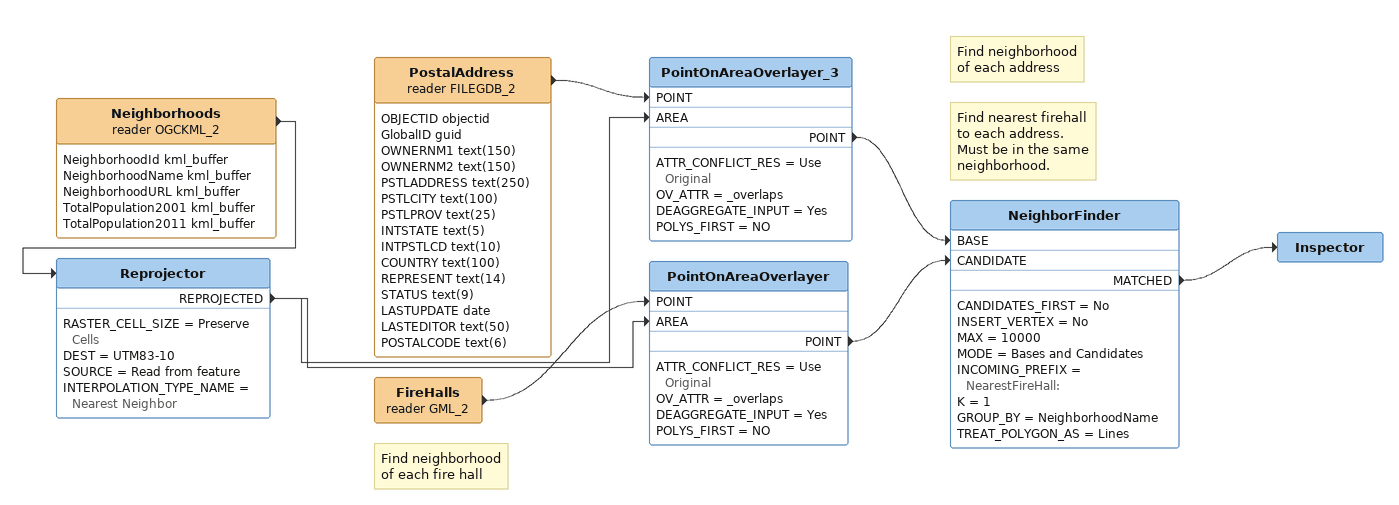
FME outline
Neighborhoods (reader OGCKML_2)
    attributes: NeighborhoodId kml_buffer, NeighborhoodName kml_buffer, NeighborhoodURL kml_buffer, TotalPopulation2001 kml_buffer, TotalPopulation2011 kml_buffer
    -> Reprojector
Reprojector
    RASTER_CELL_SIZE = Preserve Cells
    DEST = UTM83-10
    SOURCE = Read from feature
    INTERPOLATION_TYPE_NAME = Nearest Neighbor
    REPROJECTED -> PointOnAreaOverlayer_3 [AREA]
    REPROJECTED -> PointOnAreaOverlayer [AREA]
PostalAddress (reader FILEGDB_2)
    attributes: OBJECTID objectid, GlobalID guid, OWNERNM1 text(150), OWNERNM2 text(150), PSTLADDRESS text(250), PSTLCITY text(100), PSTLPROV text(25), INTSTATE text(5), INTPSTLCD text(10), COUNTRY text(100), REPRESENT text(14), STATUS text(9), LASTUPDATE date, LASTEDITOR text(50), POSTALCODE text(6)
    -> PointOnAreaOverlayer_3 [POINT]
Note: Find neighborhood / of each address
PointOnAreaOverlayer_3
    ATTR_CONFLICT_RES = Use Original
    OV_ATTR = _overlaps
    DEAGGREGATE_INPUT = Yes
    POLYS_FIRST = NO
    POINT -> NeighborFinder [BASE]
FireHalls (reader GML_2)
    -> PointOnAreaOverlayer [POINT]
Note: Find neighborhood / of each fire hall
PointOnAreaOverlayer
    ATTR_CONFLICT_RES = Use Original
    OV_ATTR = _overlaps
    DEAGGREGATE_INPUT = Yes
    POLYS_FIRST = NO
    POINT -> NeighborFinder [CANDIDATE]
Note: Find nearest firehall / to each address. / Must be in the same / neighborhood.
NeighborFinder
    CANDIDATES_FIRST = No
    INSERT_VERTEX = No
    MAX = 10000
    MODE = Bases and Candidates
    INCOMING_PREFIX = NearestFireHall:
    K = 1
    GROUP_BY = NeighborhoodName
    TREAT_POLYGON_AS = Lines
    MATCHED -> Inspector
Inspector
